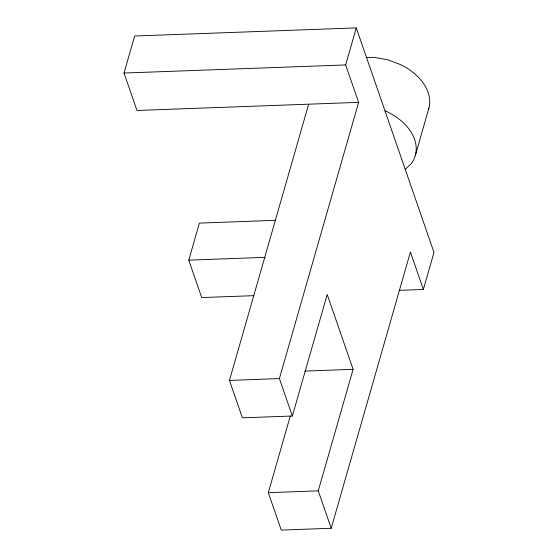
<?xml version="1.0" encoding="UTF-8"?>
<svg xmlns="http://www.w3.org/2000/svg" width="558" height="558" viewBox="0 0 558 558"><rect width="100%" height="100%" fill="white"/><g stroke="black" fill="none" stroke-linecap="round" stroke-linejoin="round"><path stroke-width="0.84" d="M356.283 27.9L345.667 64.937L358.613 102.358L136.968 110.47L124.016 73.042L134.638 36.012L356.283 27.9L433.985 252.425L423.362 289.462L399.026 290.355M253.869 295.663L201.717 297.574L188.764 260.154L199.387 223.116L275.694 220.319M290.265 416.101L268.307 492.679L281.26 530.1L331.208 528.273L318.255 490.852L353.102 369.326L327.204 294.484L292.357 416.01L242.409 417.837L229.457 380.416L308.665 104.186M292.357 416.01L279.405 378.589L358.613 102.358M415.431 155.082L428.928 108.015M331.208 528.273L410.416 252.042L423.362 289.462M405.254 169.409L411.385 163.515A52.131 35.552 16 0 0 386.868 111.607L385.013 110.916M124.016 73.042L345.667 64.937M188.764 260.154L265.078 257.357M304.877 371.091L353.102 369.326M229.457 380.416L279.405 378.589M268.307 492.679L318.255 490.852M366.529 57.446L374.341 57.383L387.657 59.79L400.365 64.54A52.131 35.552 16 0 1 428.446 109.626"/></g></svg>
